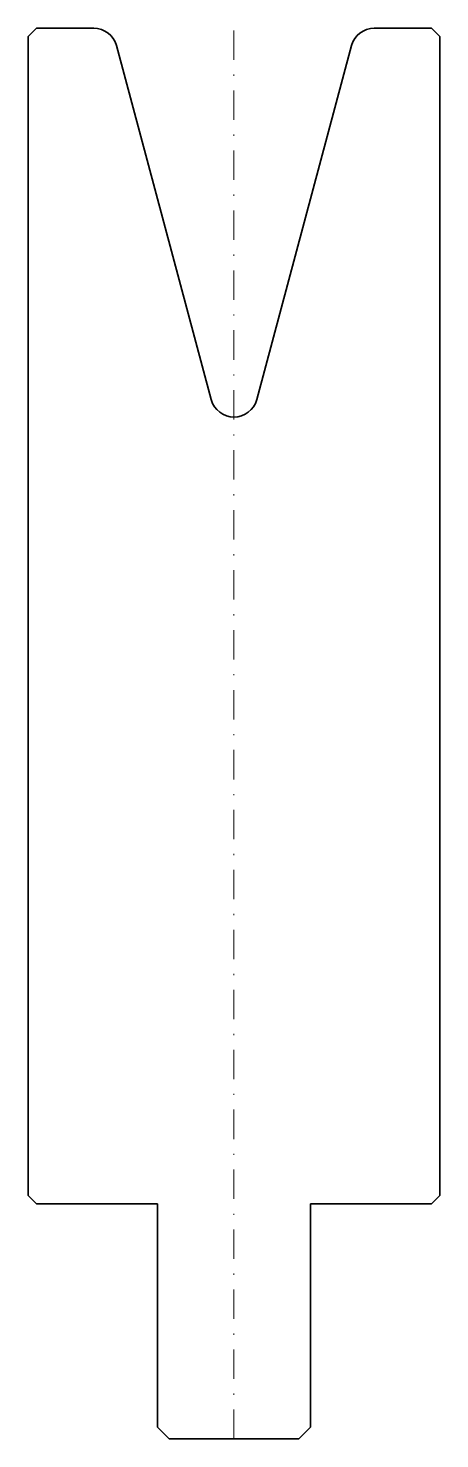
# Model space of a CAD drawing. Header units: millimetres. Extents: x -17 to 18, y -120 to 0.
import ezdxf

# ---------------------------------------------------------------- set-up
doc = ezdxf.new("R2010")
doc.units = ezdxf.units.MM
doc.header["$LTSCALE"] = 5
doc.linetypes.add('AUSGEZOGEN', pattern=[0])
doc.linetypes.add('DASHDOT', pattern=[1, 0.5, -0.25, 0, -0.25])
doc.layers.add('2', color=7, linetype='Continuous')

msp = doc.modelspace()

# ---------------------------------------------------------------- linework, layer by layer
at = {"layer": '2', "color": 7, "linetype": 'AUSGEZOGEN', "lineweight": 35}
for p, q in [((-17.5, -0.7), (-16.8, 0)), ((-16.8, 0), (-11.93, 0)), ((11.93, 0), (16.8, 0)), ((16.8, 0), (17.5, -0.7)), ((-17.5, -99.3), (-17.5, -0.7)), ((17.5, -0.7), (17.5, -99.3)), ((-10, -1.48), (-1.93, -31.59)), ((1.93, -31.59), (10, -1.48)), ((-16.8, -100), (-17.5, -99.3)), ((17.5, -99.3), (16.8, -100)), ((-6.5, -100), (-16.8, -100)), ((-6.5, -119), (-6.5, -100)), ((16.8, -100), (6.5, -100)), ((6.5, -100), (6.5, -119)), ((-5.5, -120), (-6.5, -119)), ((5.5, -120), (-5.5, -120)), ((6.5, -119), (5.5, -120))]:
    msp.add_line(p, q, dxfattribs=at)
at = {"layer": '2', "color": 7, "linetype": 'DASHDOT', "lineweight": 18}
msp.add_line((0, -120), (0, 0), dxfattribs=at)
at = {"layer": '2', "color": 7, "linetype": 'AUSGEZOGEN', "lineweight": 35}
for centre, start, end in [((-11.93, -2), 15, 90), ((11.93, -2), 90, 165), ((0, -31.08), 195, 345)]:
    msp.add_arc(centre, 2, start, end, dxfattribs=at)

doc.saveas('drawing.dxf')
